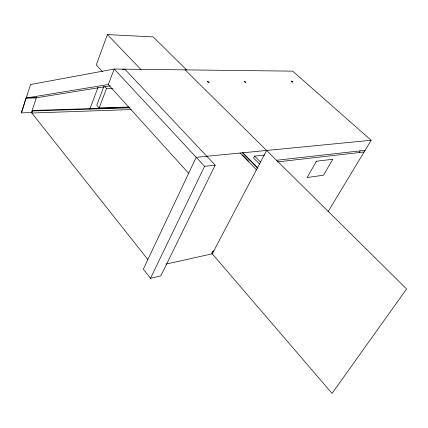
<?xml version="1.0" encoding="UTF-8"?>
<svg xmlns="http://www.w3.org/2000/svg" width="428" height="428" viewBox="0 0 428 428"><rect width="100%" height="100%" fill="white"/><g stroke="black" fill="none" stroke-linecap="round" stroke-linejoin="round"><path stroke-width="0.64" d="M31.72 112.521L21.4 112.88L26.001 97.98L36.332 97.793L110.274 85.884M21.4 112.88L30.554 84.541L114.217 69.042L292.688 71.144L371.156 140.282L328.057 211.726M36.61 96.953L31.458 112.532L147.842 259.523M129.497 107.358L32.132 110.494L32.517 110.98L31.843 113.019L131.252 109.557M186.448 69.775L153.165 36.904L107.401 34.598L96.279 64.922L102.559 71.808M89.784 109.322L98.049 87.242M103.897 86.408L96.755 105.261L99.119 107.974L128.908 107.027M99.119 107.974L106.545 88.489L104.93 86.697M36.332 97.793L26.199 97.991L108.3 84.557L114.217 69.042L204.584 166.321L215.172 165.16L160.81 275.9L150.496 278.323L143.332 269.137L196.211 157.306L371.156 140.282M150.496 278.323L204.584 166.321M264.525 155.07L254.569 156.102L253.574 158.012L259.48 163.983M214.016 250.947L212.775 251.22L211.737 253.199L332.048 393.402L406.6 288.954L185.137 69.876M212.261 253.809L266.596 150.458M359.194 152.545L360.194 150.875M166.016 264.092L212.989 253.649M122.445 69.598L124.821 69.165L215.172 165.16M277.36 161.934L364.094 151.983M276.381 160.286L365.095 150.324M32.517 110.98L129.978 107.792M106.545 88.489L112.537 88.425M254.569 156.102L260.492 162.073M242.746 152.566L257.95 168.033M242.296 152.673L257.421 168.065M242.521 154.957L244.388 156.857M244.634 157.108L248.582 161.137M240.049 152.999L256.511 169.798M107.401 34.598L140.882 69.48M108.3 84.557L188.652 173.292M212.775 251.22L213.299 251.83M316.399 161.244L307.111 177.54L323.498 175.207L332.77 159.275L316.399 161.244M209.073 82.369L208.243 82.374L207.227 81.379L208.056 81.379L209.073 82.369M245.731 82.23L244.977 82.235L243.971 81.288L244.725 81.288L245.731 82.23M292.864 82.058L292.201 82.058L291.211 81.17L291.875 81.17L292.864 82.058"/></g></svg>
